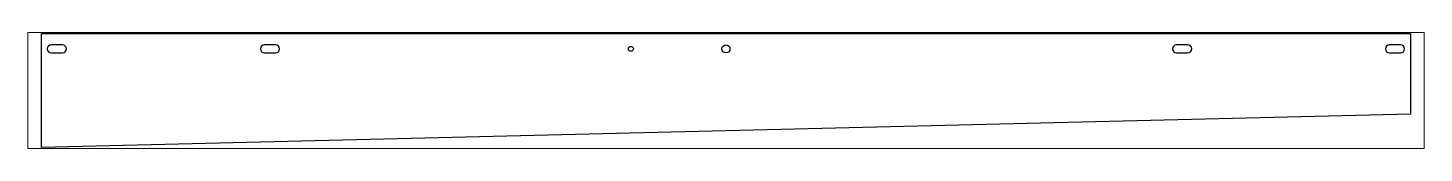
# Paper-space layout 'Layout1' of a CAD drawing. Header units: millimetres. Extents: x 0 to 257, y 87 to 108.
# The model-space entities are those that its viewports show. They can reach past a viewport. Long polylines and large blocks are cut down to what shows.
import ezdxf

# ---------------------------------------------------------------- set-up
doc = ezdxf.new("R2010")
doc.units = ezdxf.units.MM
doc.header["$LTSCALE"] = 25
doc.layers.add('3_Pezzi', color=7, linetype='Continuous')
doc.layers.add('5_Bulloni', color=7, linetype='Continuous')

# ---------------------------------------------------------------- blocks, each defined once
blk = doc.blocks.new('BL1553344784_00001')
at = {"layer": '5_Bulloni', "color": 4, "linetype": 'Continuous'}
for p, q in [((27.2, 59.8), (12.7, 59.8)), ((12.7, 49.3), (27.2, 49.3))]:
    blk.add_line(p, q, dxfattribs=at)
for centre, start, end in [((12.7, 54.5), 90, 270), ((27.2, 54.5), 270, 90)]:
    blk.add_arc(centre, 5.25, start, end, dxfattribs=at)
blk = doc.blocks.new('BL1553344784_00002')
at = {"layer": '5_Bulloni', "color": 4, "linetype": 'Continuous'}
for p, q in [((305.2, 59.8), (290.7, 59.8)), ((1495.1, 59.8), (1480.6, 59.8)), ((290.7, 49.3), (305.2, 49.3)), ((1480.6, 49.3), (1495.1, 49.3))]:
    blk.add_line(p, q, dxfattribs=at)
for centre, start, end in [((290.7, 54.5), 90, 270), ((305.2, 54.5), 270, 90), ((1480.6, 54.5), 90, 270), ((1495.1, 54.5), 270, 90)]:
    blk.add_arc(centre, 5.25, start, end, dxfattribs=at)
blk = doc.blocks.new('BL1553344784_00003')
at = {"layer": '5_Bulloni', "color": 2, "linetype": 'Continuous'}
blk.add_circle((768.7, 54.5), 3.25, dxfattribs=at)
blk = doc.blocks.new('BL1553344784_00004')
at = {"layer": '5_Bulloni', "color": 2, "linetype": 'Continuous'}
blk.add_circle((892.8, 54.5), 5.25, dxfattribs=at)
blk = doc.blocks.new('BL1553344784_00005')
at = {"layer": '5_Bulloni', "color": 4, "linetype": 'Continuous'}
for p, q in [((1772.9, 59.8), (1758.4, 59.8)), ((1758.4, 49.3), (1772.9, 49.3))]:
    blk.add_line(p, q, dxfattribs=at)
for centre, start, end in [((1758.4, 54.5), 90, 270), ((1772.9, 54.5), 270, 90)]:
    blk.add_arc(centre, 5.25, start, end, dxfattribs=at)
blk = doc.blocks.new('BL1553344784_00006')
at = {"layer": '3_Pezzi', "color": 3, "linetype": 'Continuous'}
for p, q in [((0, 74.5), (1785.7, 74.5)), ((0, -74.5), (0, 74.5)), ((1785.7, 74.5), (1785.7, -31)), ((1785.7, -31), (0, -74.5))]:
    blk.add_line(p, q, dxfattribs=at)

msp = doc.modelspace()

# ---------------------------------------------------------------- block references
at = {"layer": '3_Pezzi'}
msp.add_blockref('BL1553344784_00006', (0, 0), dxfattribs=at)
at = {"layer": '5_Bulloni'}
for name in ['BL1553344784_00001', 'BL1553344784_00002', 'BL1553344784_00003', 'BL1553344784_00004', 'BL1553344784_00005']:
    msp.add_blockref(name, (0, 0), dxfattribs=at)

psp = doc.layouts.get("Layout1")

# ---------------------------------------------------------------- viewports
at = {"layer": '0'}
psp.add_viewport(center=(128.5, 97.5), size=(257, 21.44668), view_center_point=(892.84, 0), view_height=151.99589, dxfattribs=at)

doc.saveas('drawing.dxf')
